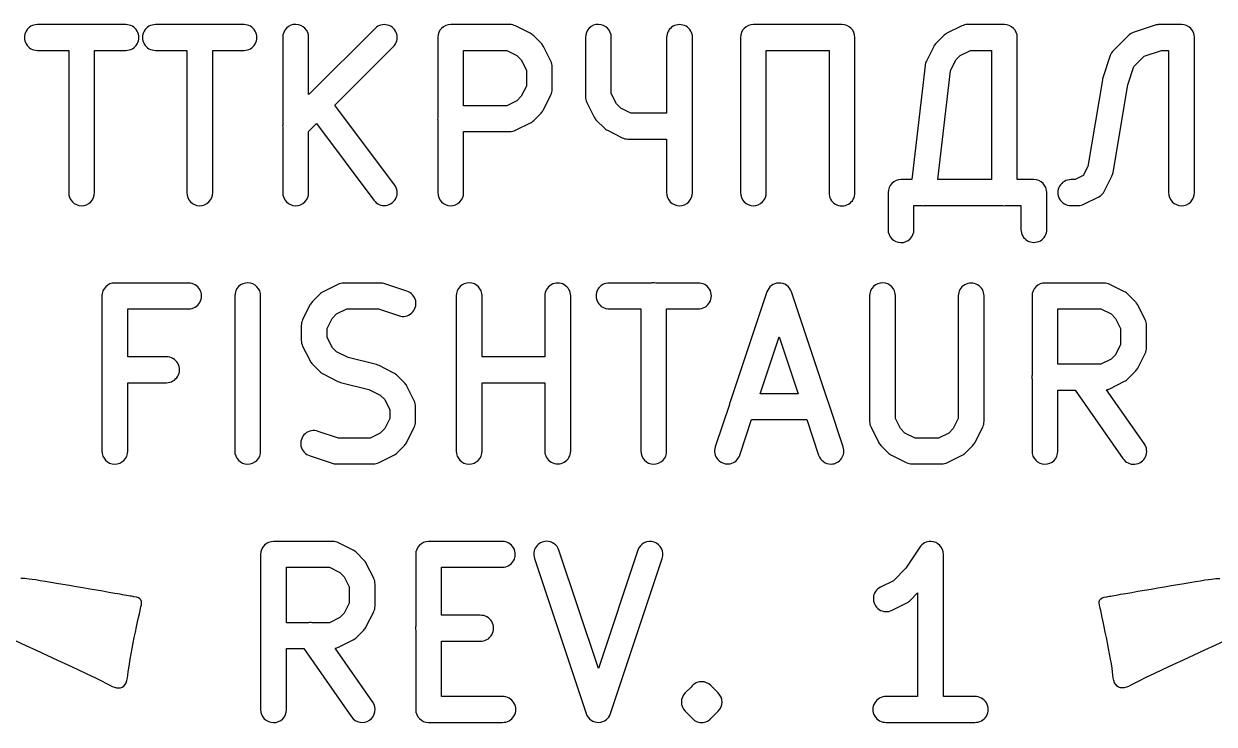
# Model space of a CAD drawing. Extents: x 3 to 91, y 4 to 114.
# Drawn here: x 35.46 to 58.49, y 4.85 to 18.4 of the extents above; entities that cross this region are included whole.
import ezdxf

# ---------------------------------------------------------------- set-up
doc = ezdxf.new("R2010")
doc.units = 0
doc.layers.add('Layer_1', color=7, linetype='CONTINUOUS')

msp = doc.modelspace()

# ---------------------------------------------------------------- linework, layer by layer
at = {"layer": 'Layer_1', "color": 7}
for points in [[(36.583297, 18.388861)], [(38.868945, 18.388861)], [(40.721028, 18.389377)], [(46.578035, 18.389377)], [(57.425952, 18.38576)], [(43.966825, 17.885531), (44.800882, 17.885531), (44.997253, 17.787347), (45.083036, 17.70208), (45.18122, 17.505193), (45.18122, 17.194617), (45.083036, 16.998248), (44.997253, 16.912465), (44.800882, 16.814278), (43.966825, 16.814278), (43.966825, 17.885531)], [(53.776046, 17.885531), (54.181189, 17.885531), (54.181189, 15.385944), (53.140943, 15.385944), (53.388471, 17.491757), (53.493892, 17.70208), (53.579159, 17.787347), (53.776046, 17.885531)], [(39.792401, 13.389681)], [(44.077929, 13.389681)], [(47.629651, 13.389165)], [(50.062061, 13.385548)], [(52.077958, 13.389165)], [(50.073946, 12.345302), (50.441365, 11.242526), (49.706527, 11.242526), (50.073946, 12.345302)], [(45.571378, 8.389471)], [(53.007101, 8.385855)], [(48.57171, 5.673875)]]:
    msp.add_lwpolyline(points, close=True, dxfattribs=at)
for points in [[(37.431307, 18.38576), (36.614303, 18.38576)], [(39.716956, 18.38576), (38.899951, 18.38576)], [(44.859794, 18.38576), (43.717228, 18.38576), (43.717228, 18.38576)], [(45.257185, 18.216779), (44.971932, 18.359405)], [(51.288341, 18.38576), (49.574235, 18.38576), (49.574235, 18.38576)], [(54.431302, 18.38576), (53.717134, 18.38576), (53.717134, 18.38576)], [(57.352054, 18.372841), (56.923656, 18.230215)], [(57.860032, 18.38576), (57.431119, 18.38576)], [(40.466779, 18.135644), (40.466779, 16.453577)], [(43.467115, 18.135644), (43.467115, 16.604474)], [(46.324302, 18.135644), (46.324302, 16.993081)], [(47.895266, 18.135644), (47.895266, 16.671652), (47.204354, 16.671652), (47.007983, 16.769839), (46.922716, 16.855104), (46.824016, 17.051991)], [(56.825988, 18.169752), (56.540217, 17.883981)], [(58.110148, 15.135828), (58.110148, 18.135644)], [(35.717199, 17.885531), (36.324397, 17.885531)], [(36.824107, 15.135828), (36.824107, 17.885531)], [(38.002847, 17.885531), (38.610045, 17.885531), (38.610045, 15.135828)], [(39.110274, 15.135828), (39.110274, 17.885531)], [(49.824348, 15.135828), (49.824348, 17.885531), (51.038743, 17.885531)], [(56.535049, 15.523403), (56.81772, 17.217874), (56.935541, 17.572373), (57.137596, 17.774427), (57.471944, 17.885531), (57.609919, 17.885531)], [(52.897029, 17.593561), (52.637613, 15.385944)], [(56.327828, 17.319675), (56.048258, 15.642259), (55.959374, 15.465009), (55.801243, 15.385944)], [(42.631505, 15.28569), (41.475503, 16.826682)], [(45.51195, 16.738316), (45.655094, 17.024085)], [(45.322299, 16.53006), (45.464925, 16.673202)], [(40.466779, 16.385881), (40.466779, 15.135828)], [(40.967009, 15.135828), (40.967009, 16.318185), (41.118419, 16.469598)], [(43.467115, 16.523342), (43.467115, 15.135828)], [(46.540311, 16.530576), (46.683456, 16.387431)], [(48.395495, 15.135828), (48.395495, 16.381232)], [(43.966825, 15.135828), (43.966825, 16.314052)], [(47.145442, 16.171425), (47.895266, 16.171425)], [(55.002845, 15.385944), (54.681416, 15.385944)], [(52.681023, 14.421662), (52.681023, 14.885715), (52.819514, 14.885715)], [(52.90168, 14.885715), (54.390996, 14.885715)], [(54.472128, 14.885715), (54.752729, 14.885715)], [(55.717011, 14.885715), (55.860156, 14.885715)], [(38.645703, 13.386064), (37.217365, 13.386064), (37.217365, 13.386064)], [(42.359688, 13.385548), (41.645519, 13.385548), (41.645519, 13.385548)], [(47.604846, 13.386064), (46.788358, 13.386064)], [(56.359866, 13.386064), (55.2173, 13.386064), (55.2173, 13.386064)], [(41.183014, 13.16954), (41.040388, 13.026398)], [(41.5339, 13.359193), (41.248128, 13.216567)], [(45.538305, 13.135951), (45.538305, 11.95773), (44.32391, 11.95773)], [(49.836752, 13.215016), (49.134468, 11.10765)], [(53.538334, 13.135435), (53.538334, 10.76607), (53.440149, 10.569183), (53.354882, 10.483916), (53.157995, 10.385732), (52.704793, 10.385732), (52.507906, 10.483916), (52.422639, 10.569699), (52.323938, 10.76607), (52.323938, 13.135951)], [(56.965513, 13.026913), (56.822371, 13.170058)], [(57.155167, 12.676547), (57.012024, 12.962318)], [(38.217305, 11.95773), (37.466963, 11.95773), (37.466963, 12.885838)], [(42.27804, 11.806832), (41.732853, 11.94326), (41.50806, 12.055398), (41.422793, 12.141181), (41.324093, 12.33755), (41.324093, 12.504983), (41.422793, 12.70187), (41.50806, 12.787651), (41.704431, 12.885838), (42.319381, 12.885838)], [(46.788358, 12.886354), (47.395555, 12.886354)], [(47.895785, 10.136134), (47.895785, 12.886354)], [(55.466897, 12.885838), (56.300957, 12.885838), (56.497325, 12.787651), (56.583108, 12.70187), (56.681295, 12.504983), (56.681295, 12.194923), (56.583108, 11.998036), (56.497325, 11.912769), (56.300957, 11.814069), (55.965576, 11.814069)], [(55.893228, 11.814069), (55.466897, 11.814069), (55.466897, 12.885838), (55.466897, 12.885838)], [(57.012024, 11.73862), (57.155167, 12.024391)], [(42.614453, 11.645087), (42.3292, 11.787714)], [(41.248128, 11.626482), (41.5339, 11.483856)], [(37.466963, 10.136134), (37.466963, 11.4575)], [(41.585059, 11.464734), (42.129728, 11.32831), (42.354521, 11.216171), (42.440304, 11.130388), (42.538488, 10.93402), (42.538488, 10.76607), (42.440304, 10.569699), (42.354521, 10.483916), (42.15815, 10.385732), (41.5432, 10.385732)], [(44.32391, 10.136134), (44.32391, 11.4575), (45.538305, 11.4575)], [(55.466897, 10.135618), (55.466897, 11.314358), (55.801243, 11.314358), (56.726769, 9.992989)], [(49.311202, 10.057069), (49.540128, 10.743332), (50.60828, 10.743332)], [(42.869217, 10.309767), (43.011844, 10.595538)], [(51.85058, 10.595538), (51.993725, 10.309767)], [(53.679928, 10.102027), (53.822554, 10.244656)], [(42.3292, 9.912376), (42.614453, 10.055002)], [(52.247974, 10.055002), (52.533742, 9.912376)], [(53.329043, 9.911857), (53.614814, 10.055002)], [(41.431061, 8.385855), (40.288495, 8.385855), (40.288495, 8.385855)], [(41.828971, 8.216355), (41.5432, 8.359499)], [(44.717168, 8.386371), (43.288315, 8.386371), (43.288315, 8.386371)], [(43.038717, 8.136257), (43.038717, 6.747711)], [(47.337162, 8.21532), (46.574418, 5.926571)], [(52.794709, 8.274748), (52.522892, 7.867023), (52.283113, 7.627244)], [(40.538611, 7.886141), (41.372152, 7.886141), (41.569039, 7.787441), (41.654822, 7.702174), (41.753006, 7.505803), (41.753006, 7.19523), (41.654822, 6.998343), (41.569039, 6.913075), (41.372152, 6.814891), (41.036771, 6.814891)], [(40.96494, 6.814891), (40.538611, 6.814891), (40.538611, 7.886141), (40.538611, 7.886141)], [(44.288252, 6.957517), (43.538428, 6.957517), (43.538428, 7.886141)], [(52.608157, 7.245355), (52.752852, 7.390048), (52.752852, 5.386035), (52.145654, 5.386035)], [(52.257274, 7.055186), (52.543045, 7.198328)], [(40.038382, 6.523434), (40.038382, 5.135922)], [(44.717168, 5.386035), (43.538428, 5.386035), (43.538428, 6.457807)], [(40.538611, 5.135922), (40.538611, 6.314146), (40.872441, 6.314146)], [(42.207759, 5.279067), (41.479639, 6.319313)], [(48.894174, 5.455282), (48.751029, 5.597911)], [(53.85976, 5.386035), (53.252562, 5.386035)], [(48.772733, 4.980895), (48.893655, 5.101817)]]:
    msp.add_lwpolyline(points, dxfattribs=at)
for points in [[(35.500594, 18.260703), (35.455915, 18.183317), (35.455915, 18.087974), (35.500594, 18.010589)], [(35.717199, 18.38576), (35.627842, 18.38576), (35.545272, 18.338089), (35.500594, 18.260703)], [(36.533687, 18.38576), (36.533687, 18.38576), (35.717199, 18.38576), (35.717199, 18.38576)], [(36.583297, 18.388861), (36.566698, 18.389478), (36.55008, 18.388439), (36.533687, 18.38576)], [(36.614303, 18.38576), (36.604042, 18.387438), (36.593687, 18.388473), (36.583297, 18.388861)], [(37.647913, 18.260703), (37.603234, 18.338089), (37.520665, 18.38576), (37.431307, 18.38576)], [(37.647913, 18.010589), (37.692592, 18.087974), (37.692592, 18.183317), (37.647913, 18.260703)], [(37.786242, 18.260703), (37.741563, 18.183317), (37.741563, 18.087974), (37.786242, 18.010589)], [(38.002847, 18.38576), (37.91349, 18.38576), (37.83092, 18.338089), (37.786242, 18.260703)], [(38.819335, 18.38576), (38.819335, 18.38576), (38.002847, 18.38576), (38.002847, 18.38576)], [(38.868945, 18.388861), (38.852346, 18.389478), (38.835728, 18.388439), (38.819335, 18.38576)], [(38.899951, 18.38576), (38.88969, 18.387438), (38.879335, 18.388473), (38.868945, 18.388861)], [(39.933561, 18.260703), (39.888882, 18.338089), (39.806313, 18.38576), (39.716956, 18.38576)], [(39.933561, 18.010589), (39.97824, 18.087974), (39.97824, 18.183317), (39.933561, 18.260703)], [(40.540162, 18.316362), (40.492244, 18.268542), (40.465766, 18.203334), (40.466779, 18.135644)], [(40.721028, 18.389377), (40.653341, 18.390529), (40.588079, 18.364183), (40.540162, 18.316362)], [(40.967009, 18.135644), (40.969073, 18.273606), (40.858987, 18.387161), (40.721028, 18.389377)], [(42.254267, 18.312378), (42.254267, 18.312378), (40.998012, 17.056126), (40.998012, 17.056126)], [(42.495818, 18.377291), (42.409486, 18.400356), (42.317408, 18.375611), (42.254267, 18.312378)], [(42.67281, 18.200559), (42.649618, 18.286857), (42.58215, 18.354227), (42.495818, 18.377291)], [(42.608251, 17.958913), (42.671391, 18.022146), (42.696001, 18.114261), (42.67281, 18.200559)], [(43.540344, 18.312529), (43.493434, 18.265618), (43.46709, 18.201986), (43.467115, 18.135644)], [(43.717228, 18.38576), (43.650886, 18.385784), (43.587255, 18.35944), (43.540344, 18.312529)], [(44.971932, 18.359405), (44.937114, 18.376799), (44.898715, 18.385823), (44.859794, 18.38576)], [(45.322299, 18.169752), (45.30327, 18.188834), (45.281282, 18.204715), (45.257185, 18.216779)], [(46.397505, 18.316175), (46.3497, 18.26837), (46.323292, 18.203243), (46.324302, 18.135644)], [(46.578035, 18.389377), (46.510436, 18.390388), (46.44531, 18.36398), (46.397505, 18.316175)], [(46.824016, 18.135644), (46.82608, 18.273606), (46.715995, 18.387161), (46.578035, 18.389377)], [(48.020323, 18.35225), (47.942938, 18.307571), (47.895266, 18.225002), (47.895266, 18.135644)], [(48.270438, 18.35225), (48.193052, 18.396929), (48.097709, 18.396929), (48.020323, 18.35225)], [(48.395495, 18.135644), (48.395495, 18.225002), (48.347824, 18.307571), (48.270438, 18.35225)], [(49.397351, 18.312529), (49.350441, 18.265618), (49.324098, 18.201986), (49.324122, 18.135644)], [(49.574235, 18.38576), (49.507893, 18.385784), (49.444262, 18.35944), (49.397351, 18.312529)], [(51.465226, 18.31253), (51.418315, 18.359441), (51.354683, 18.385785), (51.288341, 18.38576)], [(51.538457, 18.135644), (51.538481, 18.201987), (51.512137, 18.265619), (51.465226, 18.31253)], [(53.319743, 18.216779), (53.295463, 18.204762), (53.273297, 18.18888), (53.254113, 18.169752)], [(53.605514, 18.359405), (53.605514, 18.359405), (53.319743, 18.216779), (53.319743, 18.216779)], [(53.717134, 18.38576), (53.678388, 18.385743), (53.640176, 18.37672), (53.605514, 18.359405)], [(54.608186, 18.312529), (54.561276, 18.35944), (54.497644, 18.385784), (54.431302, 18.38576)], [(54.681416, 18.135644), (54.68144, 18.201986), (54.655097, 18.265618), (54.608186, 18.312529)], [(56.923656, 18.230215), (56.886849, 18.217913), (56.85341, 18.197213), (56.825988, 18.169752)], [(57.425952, 18.38576), (57.400809, 18.385195), (57.375896, 18.380839), (57.352054, 18.372841)], [(57.431119, 18.38576), (57.429397, 18.385778), (57.427674, 18.385778), (57.425952, 18.38576)], [(58.036918, 18.31253), (57.990007, 18.359441), (57.926375, 18.385785), (57.860032, 18.38576)], [(58.110148, 18.135644), (58.110173, 18.201987), (58.083829, 18.265619), (58.036918, 18.31253)], [(35.500594, 18.010589), (35.545272, 17.933203), (35.627842, 17.885531), (35.717199, 17.885531)], [(37.431307, 17.885531), (37.520665, 17.885531), (37.603234, 17.933203), (37.647913, 18.010589)], [(37.786242, 18.010589), (37.83092, 17.933203), (37.91349, 17.885531), (38.002847, 17.885531)], [(39.716956, 17.885531), (39.806313, 17.885531), (39.888882, 17.933203), (39.933561, 18.010589)], [(40.967009, 17.029771), (40.967009, 17.029771), (40.967009, 18.135644), (40.967009, 18.135644)], [(45.465441, 18.02661), (45.465441, 18.02661), (45.322299, 18.169752), (45.322299, 18.169752)], [(45.51195, 17.961496), (45.500043, 17.985556), (45.484339, 18.007543), (45.465441, 18.02661)], [(46.824016, 17.051991), (46.824016, 17.051991), (46.824016, 18.135644), (46.824016, 18.135644)], [(48.395495, 16.462364), (48.395495, 16.462364), (48.395495, 18.135644), (48.395495, 18.135644)], [(49.324122, 18.135644), (49.324122, 18.135644), (49.324122, 15.135828), (49.324122, 15.135828)], [(51.538457, 15.135828), (51.538457, 15.135828), (51.538457, 18.135644), (51.538457, 18.135644)], [(53.111487, 18.02661), (53.092634, 18.0077), (53.076932, 17.985891), (53.064978, 17.962014)], [(53.254113, 18.169752), (53.254113, 18.169752), (53.111487, 18.02661), (53.111487, 18.02661)], [(54.681416, 15.385944), (54.681416, 15.385944), (54.681416, 18.135644), (54.681416, 18.135644)], [(36.324397, 17.885531), (36.324397, 17.885531), (36.324397, 15.135828), (36.324397, 15.135828)], [(36.824107, 17.885531), (36.824107, 17.885531), (37.431307, 17.885531), (37.431307, 17.885531)], [(39.110274, 17.885531), (39.110274, 17.885531), (39.716956, 17.885531), (39.716956, 17.885531)], [(41.475503, 16.826682), (41.475503, 16.826682), (42.608251, 17.958913), (42.608251, 17.958913)], [(45.655094, 17.675725), (45.655094, 17.675725), (45.51195, 17.961496), (45.51195, 17.961496)], [(51.038743, 17.885531), (51.038743, 17.885531), (51.038743, 15.135828), (51.038743, 15.135828)], [(53.064978, 17.962014), (53.064978, 17.962014), (52.921833, 17.676243), (52.921833, 17.676243)], [(56.479757, 17.786312), (56.479757, 17.786312), (56.337128, 17.357399), (56.337128, 17.357399)], [(56.540217, 17.883981), (56.512757, 17.856558), (56.492057, 17.82312), (56.479757, 17.786312)], [(57.609919, 17.885531), (57.609919, 17.885531), (57.609919, 15.135828), (57.609919, 15.135828)], [(45.68145, 17.564105), (45.681432, 17.602851), (45.67241, 17.641063), (45.655094, 17.675725)], [(45.68145, 17.135707), (45.68145, 17.135707), (45.68145, 17.564105), (45.68145, 17.564105)], [(52.921833, 17.676243), (52.908834, 17.650329), (52.900441, 17.622351), (52.897029, 17.593561)], [(56.337128, 17.357399), (56.333054, 17.345085), (56.329945, 17.332472), (56.327828, 17.319675)], [(40.998012, 17.056126), (40.986979, 17.048198), (40.97661, 17.039384), (40.967009, 17.029771)], [(45.655094, 17.024085), (45.67241, 17.058748), (45.681432, 17.09696), (45.68145, 17.135707)], [(46.324302, 16.993081), (46.324239, 16.95416), (46.333264, 16.915761), (46.350658, 16.880943)], [(46.350658, 16.880943), (46.350658, 16.880943), (46.493287, 16.595687), (46.493287, 16.595687)], [(43.467115, 16.604474), (43.462698, 16.577611), (43.462698, 16.550206), (43.467115, 16.523342)], [(45.464925, 16.673202), (45.484007, 16.692231), (45.499886, 16.714219), (45.51195, 16.738316)], [(46.493287, 16.595687), (46.50535, 16.571591), (46.52123, 16.549604), (46.540311, 16.530576)], [(40.466779, 16.453577), (40.46371, 16.431116), (40.46371, 16.408342), (40.466779, 16.385881)], [(41.118419, 16.469598), (41.118419, 16.469598), (42.231013, 14.985968), (42.231013, 14.985968)], [(44.971932, 16.340923), (44.971932, 16.340923), (45.257701, 16.483549), (45.257701, 16.483549)], [(45.257701, 16.483549), (45.281579, 16.495504), (45.303388, 16.511206), (45.322299, 16.53006)], [(46.683456, 16.387431), (46.702328, 16.368395), (46.724138, 16.352518), (46.748051, 16.340407)], [(48.395495, 16.381232), (48.399912, 16.408096), (48.399912, 16.4355), (48.395495, 16.462364)], [(43.966825, 16.314052), (43.966825, 16.314052), (44.859794, 16.314052), (44.859794, 16.314052)], [(44.859794, 16.314052), (44.898757, 16.314149), (44.937157, 16.323351), (44.971932, 16.340923)], [(46.748051, 16.340407), (46.748051, 16.340407), (47.03382, 16.197781), (47.03382, 16.197781)], [(47.03382, 16.197781), (47.068482, 16.180465), (47.106695, 16.171443), (47.145442, 16.171425)], [(47.895266, 16.171425), (47.895266, 16.171425), (47.895266, 15.135828), (47.895266, 15.135828)], [(56.369169, 15.166834), (56.369169, 15.166834), (56.512311, 15.452605), (56.512311, 15.452605)], [(56.512311, 15.452605), (56.523377, 15.474939), (56.531041, 15.498802), (56.535049, 15.523403)], [(42.661166, 15.037342), (42.696352, 15.119479), (42.685045, 15.214149), (42.631505, 15.28569)], [(52.25454, 15.312713), (52.207629, 15.265802), (52.181285, 15.20217), (52.18131, 15.135828)], [(52.431425, 15.385944), (52.365083, 15.385968), (52.301451, 15.359624), (52.25454, 15.312713)], [(52.637613, 15.385944), (52.637613, 15.385944), (52.431425, 15.385944), (52.431425, 15.385944)], [(55.179728, 15.312712), (55.132818, 15.359623), (55.069187, 15.385967), (55.002845, 15.385944)], [(55.252958, 15.135828), (55.252982, 15.20217), (55.226639, 15.265801), (55.179728, 15.312712)], [(55.500405, 15.260886), (55.455726, 15.183501), (55.455726, 15.088158), (55.500405, 15.010772)], [(55.717011, 15.385944), (55.627653, 15.385944), (55.545084, 15.338272), (55.500405, 15.260886)], [(55.801243, 15.385944), (55.801243, 15.385944), (55.717011, 15.385944), (55.717011, 15.385944)], [(36.324397, 15.135828), (36.322334, 14.997867), (36.432419, 14.884314), (36.570377, 14.882098)], [(36.750905, 14.9553), (36.798709, 15.003104), (36.825117, 15.06823), (36.824107, 15.135828)], [(38.610045, 15.135828), (38.607982, 14.997867), (38.718067, 14.884314), (38.856025, 14.882098)], [(39.036891, 14.955112), (39.084809, 15.002932), (39.111287, 15.068139), (39.110274, 15.135828)], [(40.466779, 15.135828), (40.46579, 15.069485), (40.491211, 15.005469), (40.537444, 14.957878)], [(40.893805, 14.955299), (40.94161, 15.003104), (40.968018, 15.068229), (40.967009, 15.135828)], [(42.231013, 14.985968), (42.284553, 14.914427), (42.372193, 14.876884), (42.46092, 14.88748)], [(42.46092, 14.88748), (42.549646, 14.898077), (42.62598, 14.955204), (42.661166, 15.037342)], [(43.467115, 15.135828), (43.465052, 14.997868), (43.575135, 14.884315), (43.713093, 14.882098)], [(43.893622, 14.955299), (43.941427, 15.003104), (43.967835, 15.068229), (43.966825, 15.135828)], [(47.895266, 15.135828), (47.894276, 15.069485), (47.919697, 15.005469), (47.965931, 14.957878)], [(48.322292, 14.955299), (48.370096, 15.003104), (48.396505, 15.068229), (48.395495, 15.135828)], [(49.324122, 15.135828), (49.323132, 15.069485), (49.348553, 15.005469), (49.394787, 14.957878)], [(49.751146, 14.9553), (49.79895, 15.003104), (49.825358, 15.06823), (49.824348, 15.135828)], [(51.038743, 15.135828), (51.035391, 15.044378), (51.082266, 14.958403), (51.160952, 14.911683)], [(51.416248, 14.911683), (51.494934, 14.958403), (51.54181, 15.044378), (51.538457, 15.135828)], [(52.18131, 15.135828), (52.18131, 15.135828), (52.18131, 14.421662), (52.18131, 14.421662)], [(55.252958, 14.421662), (55.252958, 14.421662), (55.252958, 15.135828), (55.252958, 15.135828)], [(55.500405, 15.010772), (55.545084, 14.933386), (55.627653, 14.885715), (55.717011, 14.885715)], [(55.971778, 14.91207), (55.971778, 14.91207), (56.257546, 15.054696), (56.257546, 15.054696)], [(56.257546, 15.054696), (56.305912, 15.079006), (56.345082, 15.118357), (56.369169, 15.166834)], [(57.609919, 15.135828), (57.608929, 15.069485), (57.63435, 15.005469), (57.680584, 14.957878)], [(58.036945, 14.955299), (58.08475, 15.003104), (58.111158, 15.068229), (58.110148, 15.135828)], [(36.570377, 14.882098), (36.637975, 14.881088), (36.7031, 14.907496), (36.750905, 14.9553)], [(38.856025, 14.882098), (38.923712, 14.880946), (38.988973, 14.907292), (39.036891, 14.955112)], [(40.537444, 14.957878), (40.583678, 14.910288), (40.646932, 14.883027), (40.713276, 14.882098)], [(40.713276, 14.882098), (40.780874, 14.881087), (40.846, 14.907495), (40.893805, 14.955299)], [(43.713093, 14.882098), (43.780691, 14.881087), (43.845817, 14.907495), (43.893622, 14.955299)], [(47.965931, 14.957878), (48.012164, 14.910288), (48.075418, 14.883027), (48.141762, 14.882098)], [(48.141762, 14.882098), (48.209361, 14.881087), (48.274487, 14.907495), (48.322292, 14.955299)], [(49.394787, 14.957878), (49.44102, 14.910288), (49.504274, 14.883027), (49.570618, 14.882098)], [(49.570618, 14.882098), (49.638216, 14.881088), (49.703342, 14.907496), (49.751146, 14.9553)], [(51.160952, 14.911683), (51.239638, 14.864962), (51.337562, 14.864962), (51.416248, 14.911683)], [(52.819514, 14.885715), (52.846715, 14.881183), (52.874479, 14.881183), (52.90168, 14.885715)], [(54.390996, 14.885715), (54.417859, 14.881297), (54.445264, 14.881297), (54.472128, 14.885715)], [(54.752729, 14.885715), (54.752729, 14.885715), (54.752729, 14.421662), (54.752729, 14.421662)], [(55.860156, 14.885715), (55.898903, 14.885732), (55.937115, 14.894754), (55.971778, 14.91207)], [(57.680584, 14.957878), (57.726818, 14.910288), (57.790072, 14.883027), (57.856416, 14.882098)], [(57.856416, 14.882098), (57.924014, 14.881087), (57.98914, 14.907495), (58.036945, 14.955299)], [(52.18131, 14.421662), (52.179245, 14.2837), (52.289331, 14.170145), (52.42729, 14.167929)], [(52.60782, 14.241132), (52.655625, 14.288936), (52.682033, 14.354063), (52.681023, 14.421662)], [(54.752729, 14.421662), (54.752729, 14.332304), (54.8004, 14.249735), (54.877786, 14.205056)], [(55.127901, 14.205056), (55.205286, 14.249735), (55.252958, 14.332304), (55.252958, 14.421662)], [(52.42729, 14.167929), (52.494889, 14.166919), (52.560015, 14.193327), (52.60782, 14.241132)], [(54.877786, 14.205056), (54.955172, 14.160378), (55.050515, 14.160378), (55.127901, 14.205056)], [(37.217365, 13.386064), (37.151024, 13.386088), (37.087393, 13.359744), (37.040483, 13.312834)], [(38.862307, 13.261008), (38.817629, 13.338393), (38.73506, 13.386064), (38.645703, 13.386064)], [(39.792401, 13.389681), (39.724715, 13.390832), (39.659455, 13.364486), (39.611538, 13.316666)], [(40.038382, 13.135951), (40.040445, 13.273912), (39.93036, 13.387465), (39.792401, 13.389681)], [(41.645519, 13.385548), (41.606773, 13.385531), (41.568561, 13.376508), (41.5339, 13.359193)], [(42.438753, 13.373145), (42.413235, 13.381498), (42.386538, 13.385686), (42.359688, 13.385548)], [(42.867151, 13.230002), (42.867151, 13.230002), (42.438753, 13.373145), (42.438753, 13.373145)], [(44.077929, 13.389681), (44.010331, 13.390691), (43.945206, 13.364283), (43.897402, 13.316478)], [(44.32391, 13.135951), (44.325972, 13.273912), (44.215887, 13.387465), (44.077929, 13.389681)], [(45.913477, 13.352556), (45.836091, 13.397235), (45.740748, 13.397235), (45.663362, 13.352556)], [(46.788358, 13.386064), (46.6969, 13.389431), (46.610911, 13.342558), (46.564183, 13.263867)], [(47.629651, 13.389165), (47.621336, 13.388546), (47.613057, 13.387511), (47.604846, 13.386064)], [(47.685978, 13.386064), (47.667379, 13.389219), (47.648483, 13.39026), (47.629651, 13.389165)], [(48.502982, 13.386064), (48.502982, 13.386064), (47.685978, 13.386064), (47.685978, 13.386064)], [(48.727157, 13.263867), (48.680429, 13.342558), (48.59444, 13.389431), (48.502982, 13.386064)], [(50.062061, 13.385548), (49.958957, 13.380662), (49.869454, 13.312919), (49.836752, 13.215016)], [(50.311139, 13.215016), (50.275666, 13.321222), (50.173906, 13.390892), (50.062061, 13.385548)], [(52.077958, 13.389165), (52.01045, 13.390172), (51.945405, 13.363835), (51.897616, 13.316143)], [(52.323938, 13.135951), (52.325714, 13.273711), (52.215712, 13.386948), (52.077958, 13.389165)], [(53.913504, 13.352039), (53.836118, 13.396718), (53.740776, 13.396718), (53.66339, 13.352039)], [(55.2173, 13.386064), (55.150959, 13.386088), (55.087328, 13.359744), (55.040417, 13.312834)], [(56.471489, 13.359709), (56.436826, 13.377025), (56.398613, 13.386047), (56.359866, 13.386064)], [(37.040483, 13.312834), (36.993572, 13.265923), (36.967229, 13.202292), (36.967252, 13.135951)], [(36.967252, 13.135951), (36.967252, 13.135951), (36.967252, 11.747923), (36.967252, 11.747923)], [(38.862307, 13.010894), (38.906986, 13.08828), (38.906986, 13.183622), (38.862307, 13.261008)], [(39.611538, 13.316666), (39.56362, 13.268846), (39.537142, 13.20364), (39.538155, 13.135951)], [(39.538155, 13.135951), (39.538155, 13.135951), (39.538155, 10.136134), (39.538155, 10.136134)], [(40.038382, 10.136134), (40.038382, 10.136134), (40.038382, 13.135951), (40.038382, 13.135951)], [(41.248128, 13.216567), (41.224031, 13.204503), (41.202043, 13.188622), (41.183014, 13.16954)], [(43.038839, 13.043243), (43.019786, 13.132063), (42.954058, 13.203561), (42.867151, 13.230002)], [(43.897402, 13.316478), (43.849597, 13.268674), (43.823189, 13.203549), (43.824199, 13.135951)], [(43.824199, 13.135951), (43.824199, 13.135951), (43.824199, 11.747923), (43.824199, 11.747923)], [(44.32391, 11.95773), (44.32391, 11.95773), (44.32391, 13.135951), (44.32391, 13.135951)], [(45.663362, 13.352556), (45.585976, 13.307878), (45.538305, 13.225308), (45.538305, 13.135951)], [(46.038534, 13.135951), (46.038534, 13.225308), (45.990862, 13.307878), (45.913477, 13.352556)], [(46.038534, 11.748439), (46.038534, 11.748439), (46.038534, 13.135951), (46.038534, 13.135951)], [(46.564183, 13.263867), (46.517454, 13.185176), (46.517454, 13.087242), (46.564183, 13.008551)], [(48.727157, 13.008551), (48.773886, 13.087242), (48.773886, 13.185176), (48.727157, 13.263867)], [(51.013423, 11.1092), (51.013423, 11.1092), (50.311139, 13.215016), (50.311139, 13.215016)], [(51.897616, 13.316143), (51.849827, 13.268452), (51.823356, 13.20346), (51.824225, 13.135951)], [(51.824225, 13.135951), (51.824225, 13.135951), (51.824225, 10.707158), (51.824225, 10.707158)], [(53.66339, 13.352039), (53.586005, 13.307361), (53.538334, 13.224792), (53.538334, 13.135435)], [(54.03856, 13.135435), (54.03856, 13.224792), (53.990889, 13.307361), (53.913504, 13.352039)], [(54.03856, 10.707158), (54.03856, 10.707158), (54.03856, 13.135435), (54.03856, 13.135435)], [(55.040417, 13.312834), (54.993507, 13.265923), (54.967163, 13.202292), (54.967187, 13.135951)], [(54.967187, 13.135951), (54.967187, 13.135951), (54.967187, 11.604778), (54.967187, 11.604778)], [(56.757257, 13.217083), (56.757257, 13.217083), (56.471489, 13.359709), (56.471489, 13.359709)], [(56.822371, 13.170058), (56.803342, 13.18914), (56.781354, 13.205019), (56.757257, 13.217083)], [(38.645703, 12.885838), (38.73506, 12.885838), (38.817629, 12.933509), (38.862307, 13.010894)], [(40.993364, 12.961802), (40.993364, 12.961802), (40.850735, 12.676031), (40.850735, 12.676031)], [(41.040388, 13.026398), (41.021352, 13.007526), (41.005475, 12.985715), (40.993364, 12.961802)], [(42.958853, 12.802497), (43.02727, 12.862257), (43.057891, 12.954422), (43.038839, 13.043243)], [(46.564183, 13.008551), (46.610911, 12.929859), (46.6969, 12.882987), (46.788358, 12.886354)], [(48.502982, 12.886354), (48.59444, 12.882987), (48.680429, 12.929859), (48.727157, 13.008551)], [(57.012024, 12.962318), (57.00007, 12.986195), (56.984367, 13.008004), (56.965513, 13.026913)], [(37.466963, 12.885838), (37.466963, 12.885838), (38.645703, 12.885838), (38.645703, 12.885838)], [(40.850735, 12.676031), (40.83342, 12.641368), (40.824399, 12.603155), (40.824382, 12.564409)], [(42.319381, 12.885838), (42.319381, 12.885838), (42.709539, 12.755612), (42.709539, 12.755612)], [(42.709539, 12.755612), (42.79499, 12.724789), (42.890436, 12.742738), (42.958853, 12.802497)], [(47.395555, 12.886354), (47.395555, 12.886354), (47.395555, 10.136134), (47.395555, 10.136134)], [(47.895785, 12.886354), (47.895785, 12.886354), (48.502982, 12.886354), (48.502982, 12.886354)], [(57.181522, 12.564927), (57.181504, 12.603673), (57.172482, 12.641885), (57.155167, 12.676547)], [(40.824382, 12.564409), (40.824382, 12.564409), (40.824382, 12.27864), (40.824382, 12.27864)], [(57.181522, 12.136011), (57.181522, 12.136011), (57.181522, 12.564927), (57.181522, 12.564927)], [(40.824382, 12.27864), (40.824319, 12.239719), (40.833342, 12.20132), (40.850735, 12.166502)], [(40.850735, 12.166502), (40.850735, 12.166502), (40.99388, 11.881246), (40.99388, 11.881246)], [(57.155167, 12.024391), (57.172482, 12.059053), (57.181504, 12.097265), (57.181522, 12.136011)], [(38.433911, 11.832672), (38.389232, 11.910058), (38.306663, 11.95773), (38.217305, 11.95773)], [(38.433911, 11.582558), (38.478589, 11.659943), (38.478589, 11.755287), (38.433911, 11.832672)], [(40.99388, 11.881246), (41.005787, 11.857187), (41.02149, 11.835201), (41.040388, 11.816135)], [(41.040388, 11.816135), (41.040388, 11.816135), (41.183014, 11.673509), (41.183014, 11.673509)], [(42.3292, 11.787714), (42.312896, 11.795936), (42.29574, 11.802347), (42.27804, 11.806832)], [(55.965576, 11.814069), (55.941588, 11.817576), (55.917217, 11.817576), (55.893228, 11.814069)], [(36.967252, 11.747923), (36.962835, 11.721059), (36.962835, 11.693655), (36.967252, 11.666791)], [(36.967252, 11.666791), (36.967252, 11.666791), (36.967252, 10.136134), (36.967252, 10.136134)], [(38.217305, 11.4575), (38.306663, 11.4575), (38.389232, 11.505172), (38.433911, 11.582558)], [(41.183014, 11.673509), (41.202043, 11.654427), (41.224031, 11.638546), (41.248128, 11.626482)], [(42.679564, 11.59806), (42.660536, 11.617142), (42.638549, 11.633023), (42.614453, 11.645087)], [(42.822193, 11.455434), (42.822193, 11.455434), (42.679564, 11.59806), (42.679564, 11.59806)], [(43.824199, 11.747923), (43.819782, 11.721059), (43.819782, 11.693655), (43.824199, 11.666791)], [(43.824199, 11.666791), (43.824199, 11.666791), (43.824199, 10.136134), (43.824199, 10.136134)], [(46.038534, 11.667307), (46.042951, 11.694171), (46.042951, 11.721575), (46.038534, 11.748439)], [(46.038534, 10.136134), (46.038534, 10.136134), (46.038534, 11.667307), (46.038534, 11.667307)], [(54.967187, 11.604778), (54.96277, 11.577914), (54.96277, 11.55051), (54.967187, 11.523646)], [(54.967187, 11.523646), (54.967187, 11.523646), (54.967187, 10.136134), (54.967187, 10.136134)], [(56.757257, 11.484371), (56.781318, 11.496278), (56.803304, 11.511982), (56.822371, 11.53088)], [(56.822371, 11.53088), (56.822371, 11.53088), (56.964997, 11.673509), (56.964997, 11.673509)], [(56.964997, 11.673509), (56.984079, 11.692537), (56.99996, 11.714524), (57.012024, 11.73862)], [(37.466963, 11.4575), (37.466963, 11.4575), (38.217305, 11.4575), (38.217305, 11.4575)], [(41.5339, 11.483856), (41.550203, 11.475633), (41.567359, 11.469221), (41.585059, 11.464734)], [(42.869217, 11.39032), (42.857154, 11.414417), (42.841274, 11.436405), (42.822193, 11.455434)], [(43.011844, 11.104552), (43.011844, 11.104552), (42.869217, 11.39032), (42.869217, 11.39032)], [(45.538305, 11.4575), (45.538305, 11.4575), (45.538305, 10.136134), (45.538305, 10.136134)], [(56.407925, 11.319525), (56.429993, 11.323868), (56.451373, 11.331169), (56.471489, 11.341229)], [(57.136048, 10.279795), (57.136048, 10.279795), (56.407925, 11.319525), (56.407925, 11.319525)], [(56.471489, 11.341229), (56.471489, 11.341229), (56.757257, 11.484371), (56.757257, 11.484371)], [(43.038199, 10.992929), (43.038182, 11.031676), (43.029159, 11.069889), (43.011844, 11.104552)], [(49.134468, 11.10765), (49.122668, 11.084758), (49.114475, 11.06018), (49.11018, 11.034786)], [(51.038228, 11.033754), (51.034032, 11.060064), (51.025658, 11.085534), (51.013423, 11.1092)], [(43.038199, 10.707158), (43.038199, 10.707158), (43.038199, 10.992929), (43.038199, 10.992929)], [(49.11018, 11.034786), (49.11018, 11.034786), (48.836812, 10.2152), (48.836812, 10.2152)], [(51.311079, 10.2152), (51.311079, 10.2152), (51.038228, 11.033754), (51.038228, 11.033754)], [(43.011844, 10.595538), (43.029159, 10.6302), (43.038181, 10.668412), (43.038199, 10.707158)], [(50.60828, 10.743332), (50.60828, 10.743332), (50.836689, 10.057069), (50.836689, 10.057069)], [(51.824225, 10.707158), (51.824243, 10.668412), (51.833265, 10.6302), (51.85058, 10.595538)], [(54.012205, 10.595538), (54.02952, 10.6302), (54.038543, 10.668412), (54.03856, 10.707158)], [(40.900434, 10.471558), (40.830709, 10.411585), (40.799539, 10.318176), (40.819276, 10.22835)], [(41.153042, 10.515438), (41.067178, 10.548384), (40.970158, 10.531531), (40.900434, 10.471558)], [(41.5432, 10.385732), (41.5432, 10.385732), (41.153042, 10.515438), (41.153042, 10.515438)], [(53.869063, 10.309767), (53.869063, 10.309767), (54.012205, 10.595538), (54.012205, 10.595538)], [(40.819276, 10.22835), (40.839013, 10.138525), (40.906471, 10.066786), (40.994914, 10.041567)], [(42.679564, 10.102027), (42.679564, 10.102027), (42.822193, 10.244656), (42.822193, 10.244656)], [(42.822193, 10.244656), (42.841274, 10.263684), (42.857154, 10.285671), (42.869217, 10.309767)], [(48.836812, 10.2152), (48.808565, 10.130458), (48.827672, 10.037084), (48.886937, 9.97025)], [(51.27937, 9.988939), (51.325796, 10.054838), (51.337601, 10.139078), (51.311079, 10.2152)], [(51.993725, 10.309767), (52.005632, 10.285707), (52.021336, 10.263722), (52.040234, 10.244656)], [(52.040234, 10.244656), (52.040234, 10.244656), (52.18286, 10.102027), (52.18286, 10.102027)], [(53.822554, 10.244656), (53.841452, 10.263722), (53.857156, 10.285707), (53.869063, 10.309767)], [(57.164038, 10.026475), (57.201675, 10.10969), (57.190945, 10.206805), (57.136048, 10.279795)], [(36.967252, 10.136134), (36.965189, 9.998174), (37.075274, 9.88462), (37.213233, 9.882404)], [(37.213233, 9.882404), (37.28083, 9.881395), (37.345956, 9.907802), (37.39376, 9.955607)], [(37.39376, 9.955607), (37.441564, 10.003411), (37.467972, 10.068536), (37.466963, 10.136134)], [(39.538155, 10.136134), (39.537166, 10.069791), (39.562587, 10.005775), (39.60882, 9.958185)], [(39.60882, 9.958185), (39.655054, 9.910595), (39.718308, 9.883333), (39.784652, 9.882404)], [(39.784652, 9.882404), (39.85225, 9.881395), (39.917375, 9.907802), (39.965179, 9.955607)], [(39.965179, 9.955607), (40.012984, 10.003411), (40.039391, 10.068536), (40.038382, 10.136134)], [(40.994914, 10.041567), (40.994914, 10.041567), (41.423828, 9.898422), (41.423828, 9.898422)], [(42.217062, 9.886021), (42.255983, 9.885958), (42.294381, 9.894982), (42.3292, 9.912376)], [(42.614453, 10.055002), (42.638549, 10.067066), (42.660536, 10.082946), (42.679564, 10.102027)], [(43.824199, 10.136134), (43.822136, 9.998175), (43.93222, 9.884622), (44.070177, 9.882404)], [(44.070177, 9.882404), (44.137775, 9.881394), (44.202901, 9.907801), (44.250706, 9.955606)], [(44.250706, 9.955606), (44.298511, 10.00341), (44.324919, 10.068536), (44.32391, 10.136134)], [(45.538305, 10.136134), (45.538305, 10.046777), (45.585976, 9.964207), (45.663362, 9.919529)], [(45.663362, 9.919529), (45.740748, 9.87485), (45.836091, 9.87485), (45.913477, 9.919529)], [(45.913477, 9.919529), (45.990862, 9.964207), (46.038534, 10.046777), (46.038534, 10.136134)], [(47.395555, 10.136134), (47.394565, 10.069791), (47.419987, 10.005775), (47.46622, 9.958185)], [(47.46622, 9.958185), (47.512454, 9.910595), (47.575708, 9.883333), (47.642052, 9.882404)], [(47.642052, 9.882404), (47.70965, 9.881394), (47.774776, 9.907801), (47.822581, 9.955606)], [(47.822581, 9.955606), (47.870386, 10.00341), (47.896794, 10.068536), (47.895785, 10.136134)], [(48.886937, 9.97025), (48.946202, 9.903416), (49.03662, 9.873277), (49.124132, 9.891185)], [(49.124132, 9.891185), (49.211644, 9.909092), (49.282955, 9.972327), (49.311202, 10.057069)], [(50.836689, 10.057069), (50.869952, 9.952619), (50.967372, 9.882016), (51.076986, 9.88292)], [(51.076986, 9.88292), (51.157594, 9.883568), (51.232944, 9.923041), (51.27937, 9.988939)], [(52.18286, 10.102027), (52.201889, 10.082945), (52.223877, 10.067066), (52.247974, 10.055002)], [(52.533742, 9.912376), (52.568362, 9.894881), (52.606577, 9.88568), (52.645365, 9.885502)], [(53.216907, 9.885502), (53.255828, 9.88544), (53.294225, 9.894464), (53.329043, 9.911857)], [(53.614814, 10.055002), (53.638911, 10.067066), (53.660899, 10.082945), (53.679928, 10.102027)], [(54.967187, 10.136134), (54.965124, 9.998174), (55.075209, 9.88462), (55.213167, 9.882404)], [(55.213167, 9.881885), (55.280766, 9.880876), (55.345891, 9.907284), (55.393696, 9.955089)], [(55.393696, 9.955089), (55.4415, 10.002894), (55.467908, 10.06802), (55.466897, 10.135618)], [(56.726769, 9.992989), (56.776638, 9.916476), (56.864259, 9.873242), (56.955322, 9.880215)], [(56.955322, 9.880215), (57.046386, 9.887189), (57.126401, 9.943261), (57.164038, 10.026475)], [(41.423828, 9.898422), (41.449317, 9.889894), (41.476015, 9.885531), (41.502893, 9.885502)], [(41.502893, 9.885502), (41.502893, 9.885502), (42.217062, 9.886021), (42.217062, 9.886021)], [(52.645365, 9.885502), (52.645365, 9.885502), (53.216907, 9.885502), (53.216907, 9.885502)], [(55.213167, 9.882404), (55.213167, 9.882404), (55.213167, 9.881885), (55.213167, 9.881885)], [(40.111612, 8.312623), (40.064701, 8.265712), (40.038358, 8.202081), (40.038382, 8.135739)], [(40.288495, 8.385855), (40.222153, 8.385878), (40.158522, 8.359534), (40.111612, 8.312623)], [(41.5432, 8.359499), (41.508381, 8.376893), (41.469983, 8.385918), (41.431061, 8.385855)], [(43.288315, 8.386371), (43.150362, 8.386135), (43.038668, 8.27421), (43.038717, 8.136257)], [(44.933773, 8.261313), (44.889095, 8.338699), (44.806525, 8.386371), (44.717168, 8.386371)], [(45.571378, 8.389471), (45.49077, 8.388823), (45.41542, 8.349351), (45.368994, 8.283452)], [(45.811672, 8.21532), (45.778411, 8.31977), (45.680992, 8.390374), (45.571378, 8.389471)], [(47.653421, 8.373451), (47.522422, 8.417117), (47.380828, 8.346319), (47.337162, 8.21532)], [(47.811552, 8.057192), (47.855218, 8.188191), (47.78442, 8.329785), (47.653421, 8.373451)], [(53.007101, 8.385855), (52.922008, 8.387381), (52.841982, 8.345518), (52.794709, 8.274748)], [(53.252562, 8.136257), (53.252353, 8.272413), (53.143234, 8.38337), (53.007101, 8.385855)], [(40.038382, 8.135739), (40.038382, 8.135739), (40.038382, 6.604566), (40.038382, 6.604566)], [(41.893566, 8.169846), (41.874656, 8.188699), (41.852848, 8.204401), (41.828971, 8.216355)], [(42.036711, 8.026701), (42.036711, 8.026701), (41.893566, 8.169846), (41.893566, 8.169846)], [(44.933773, 8.011199), (44.978452, 8.088584), (44.978452, 8.183928), (44.933773, 8.261313)], [(45.368994, 8.283452), (45.322568, 8.217554), (45.310763, 8.133314), (45.337285, 8.057192)], [(46.574418, 5.926571), (46.574418, 5.926571), (45.811672, 8.21532), (45.811672, 8.21532)], [(53.252562, 5.386035), (53.252562, 5.386035), (53.252562, 8.136257), (53.252562, 8.136257)], [(42.083735, 7.96159), (42.071672, 7.985686), (42.055792, 8.007673), (42.036711, 8.026701)], [(42.226362, 7.675819), (42.226362, 7.675819), (42.083735, 7.96159), (42.083735, 7.96159)], [(43.538428, 7.886141), (43.538428, 7.886141), (44.717168, 7.886141), (44.717168, 7.886141)], [(44.717168, 7.886141), (44.806525, 7.886141), (44.889095, 7.933813), (44.933773, 8.011199)], [(45.337285, 8.057192), (45.337285, 8.057192), (46.337222, 5.056857), (46.337222, 5.056857)], [(46.811612, 5.056857), (46.811612, 5.056857), (47.811552, 8.057192), (47.811552, 8.057192)], [(35.561424, 7.659802), (35.49882, 7.668077), (35.444664, 7.672106), (35.395663, 7.672106)], [(37.319542, 7.363937), (36.794143, 7.455482), (35.816043, 7.625965), (35.561424, 7.659802)], [(42.252717, 7.564199), (42.252699, 7.602945), (42.243677, 7.641157), (42.226362, 7.675819)], [(52.283113, 7.627244), (52.283113, 7.627244), (52.033516, 7.502702), (52.033516, 7.502702)], [(56.680368, 7.363937), (57.205767, 7.455482), (58.183867, 7.625965), (58.438486, 7.659802)], [(58.438486, 7.659802), (58.50109, 7.668077), (58.555246, 7.672106), (58.604247, 7.672106)], [(42.252717, 7.135802), (42.252717, 7.135802), (42.252717, 7.564199), (42.252717, 7.564199)], [(52.033516, 7.502702), (51.953575, 7.462731), (51.90103, 7.383149), (51.895675, 7.293933)], [(37.584039, 7.31797), (37.534389, 7.326505), (37.440721, 7.342838), (37.319542, 7.363937)], [(37.720469, 7.255019), (37.700063, 7.285996), (37.659294, 7.304799), (37.584039, 7.31797)], [(37.721292, 7.122012), (37.73416, 7.175864), (37.744427, 7.218496), (37.720469, 7.255019)], [(51.895675, 7.293933), (51.89032, 7.204716), (51.932968, 7.11942), (52.007554, 7.070175)], [(52.543045, 7.198328), (52.567141, 7.210392), (52.589129, 7.226273), (52.608157, 7.245355)], [(56.278618, 7.122012), (56.26575, 7.175864), (56.255483, 7.218496), (56.279441, 7.255019)], [(56.279441, 7.255019), (56.299847, 7.285996), (56.340616, 7.304799), (56.415871, 7.31797)], [(56.415871, 7.31797), (56.465521, 7.326505), (56.559189, 7.342838), (56.680368, 7.363937)], [(37.471092, 5.802817), (37.485735, 6.077192), (37.698547, 7.027564), (37.721292, 7.122012)], [(42.083735, 6.738408), (42.083735, 6.738408), (42.226362, 7.024179), (42.226362, 7.024179)], [(42.226362, 7.024179), (42.243677, 7.058842), (42.2527, 7.097055), (42.252717, 7.135802)], [(44.512427, 6.83532), (44.465698, 6.914012), (44.37971, 6.960884), (44.288252, 6.957517)], [(52.007554, 7.070175), (52.08214, 7.020929), (52.177333, 7.015215), (52.257274, 7.055186)], [(56.528818, 5.802817), (56.514175, 6.077192), (56.301363, 7.027564), (56.278618, 7.122012)], [(34.630202, 6.758734), (34.946732, 6.630059), (36.880532, 5.744285), (37.118905, 5.606469)], [(41.036771, 6.814891), (41.012952, 6.818349), (40.988759, 6.818349), (40.96494, 6.814891)], [(42.036711, 6.673297), (42.055792, 6.692325), (42.071672, 6.714312), (42.083735, 6.738408)], [(43.038717, 6.747711), (43.0343, 6.720847), (43.0343, 6.693442), (43.038717, 6.666579)], [(44.512427, 6.580004), (44.559155, 6.658695), (44.559155, 6.756629), (44.512427, 6.83532)], [(59.369708, 6.758734), (59.053178, 6.630059), (57.119378, 5.744285), (56.881005, 5.606469)], [(40.038382, 6.604566), (40.033965, 6.577702), (40.033965, 6.550298), (40.038382, 6.523434)], [(41.5432, 6.341017), (41.5432, 6.341017), (41.828971, 6.483643), (41.828971, 6.483643)], [(41.828971, 6.483643), (41.852848, 6.495597), (41.874656, 6.511299), (41.893566, 6.530152)], [(41.893566, 6.530152), (41.893566, 6.530152), (42.036711, 6.673297), (42.036711, 6.673297)], [(43.038717, 6.666579), (43.038717, 6.666579), (43.038717, 5.135922), (43.038717, 5.135922)], [(43.538428, 6.457807), (43.538428, 6.457807), (44.288252, 6.457807), (44.288252, 6.457807)], [(44.288252, 6.457807), (44.37971, 6.45444), (44.465698, 6.501312), (44.512427, 6.580004)], [(40.872441, 6.314146), (40.872441, 6.314146), (41.797964, 4.992261), (41.797964, 4.992261)], [(41.479639, 6.319313), (41.501705, 6.323656), (41.523085, 6.330957), (41.5432, 6.341017)], [(37.285359, 5.551923), (37.392717, 5.551923), (37.458657, 5.640739), (37.471092, 5.802817)], [(56.714551, 5.551923), (56.607193, 5.551923), (56.541253, 5.640739), (56.528818, 5.802817)], [(37.118905, 5.606469), (37.181596, 5.570206), (37.237528, 5.551923), (37.285359, 5.551923)], [(48.368624, 5.569487), (48.368624, 5.569487), (48.254419, 5.455282), (48.254419, 5.455282)], [(48.559309, 5.673357), (48.483245, 5.669582), (48.413049, 5.631345), (48.368624, 5.569487)], [(48.57171, 5.673875), (48.567573, 5.673805), (48.563438, 5.673632), (48.559309, 5.673357)], [(48.751029, 5.597911), (48.70398, 5.646427), (48.639293, 5.67383), (48.57171, 5.673875)], [(56.881005, 5.606469), (56.818314, 5.570206), (56.762382, 5.551923), (56.714551, 5.551923)], [(44.941343, 5.263838), (44.894614, 5.34253), (44.808626, 5.389402), (44.717168, 5.386035)], [(48.254419, 5.455282), (48.20741, 5.408377), (48.180991, 5.344698), (48.180991, 5.27829)], [(48.893655, 5.101817), (48.991357, 5.199301), (48.991589, 5.357512), (48.894174, 5.455282)], [(52.145654, 5.386035), (52.054196, 5.389402), (51.968208, 5.34253), (51.921479, 5.263838)], [(54.083935, 5.263838), (54.037207, 5.34253), (53.951218, 5.389402), (53.85976, 5.386035)], [(40.038382, 5.135922), (40.037392, 5.069579), (40.062813, 5.005563), (40.109047, 4.957973)], [(40.465408, 4.955394), (40.513212, 5.003198), (40.539621, 5.068324), (40.538611, 5.135922)], [(42.146264, 4.930767), (42.259426, 5.009966), (42.286958, 5.165905), (42.207759, 5.279067)], [(43.038717, 5.135922), (43.038952, 4.998171), (43.150563, 4.88656), (43.288315, 4.886325)], [(44.941343, 5.008522), (44.988071, 5.087213), (44.988071, 5.185147), (44.941343, 5.263838)], [(48.180991, 5.27829), (48.180991, 5.211883), (48.20741, 5.148203), (48.254419, 5.101299)], [(48.254419, 5.101299), (48.254419, 5.101299), (48.374823, 4.981411), (48.374823, 4.981411)], [(51.921479, 5.263838), (51.874751, 5.185147), (51.874751, 5.087213), (51.921479, 5.008522)], [(54.083935, 5.008522), (54.130664, 5.087213), (54.130664, 5.185147), (54.083935, 5.263838)], [(40.109047, 4.957973), (40.15528, 4.910382), (40.218534, 4.883121), (40.284878, 4.882192)], [(40.284878, 4.882192), (40.352477, 4.881182), (40.417603, 4.907589), (40.465408, 4.955394)], [(41.797964, 4.992261), (41.877164, 4.8791), (42.033103, 4.851568), (42.146264, 4.930767)], [(43.288315, 4.886325), (43.288315, 4.886325), (44.717168, 4.886325), (44.717168, 4.886325)], [(44.717168, 4.886325), (44.808626, 4.882958), (44.894614, 4.92983), (44.941343, 5.008522)], [(46.337222, 5.056857), (46.372695, 4.95065), (46.474457, 4.88098), (46.586303, 4.886325)], [(46.586303, 4.886325), (46.689407, 4.891211), (46.77891, 4.958954), (46.811612, 5.056857)], [(48.374823, 4.981411), (48.421319, 4.919909), (48.493588, 4.883298), (48.570678, 4.882192)], [(48.570678, 4.882192), (48.64986, 4.881239), (48.724812, 4.917853), (48.772733, 4.980895)], [(51.921479, 5.008522), (51.968208, 4.92983), (52.054196, 4.882958), (52.145654, 4.886325)], [(52.145654, 4.886325), (52.145654, 4.886325), (52.962659, 4.886325), (52.962659, 4.886325)], [(52.962659, 4.886325), (52.9746, 4.88407), (52.98669, 4.882689), (52.998832, 4.882192)], [(52.998832, 4.882192), (53.013912, 4.882211), (53.02896, 4.883594), (53.04379, 4.886325)], [(53.04379, 4.886325), (53.04379, 4.886325), (53.85976, 4.886325), (53.85976, 4.886325)], [(53.85976, 4.886325), (53.951218, 4.882958), (54.037207, 4.92983), (54.083935, 5.008522)]]:
    msp.add_open_spline(points, degree=3, dxfattribs=at)

doc.saveas('drawing.dxf')
